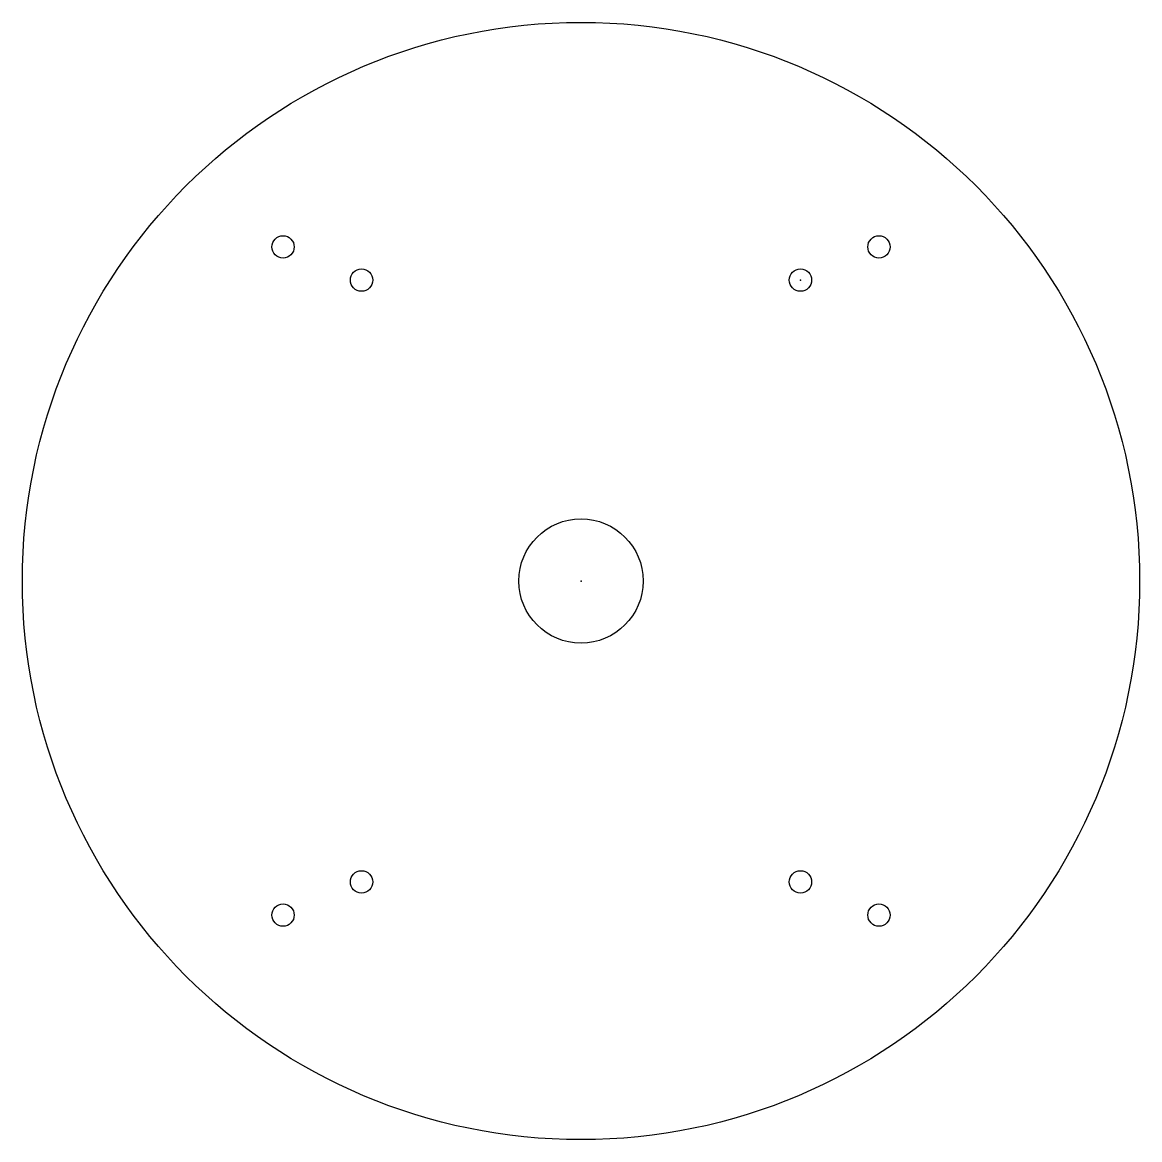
# Model space of a CAD drawing. Header units: millimetres. Extents: x -28 to 123, y -15 to 135.
import ezdxf

# ---------------------------------------------------------------- set-up
doc = ezdxf.new("R2010")
doc.units = ezdxf.units.MM
doc.header["$PDSIZE"] = -1

msp = doc.modelspace()

# ---------------------------------------------------------------- linework, layer by layer
at = {"color": 7, "linetype": 'Continuous', "lineweight": 25}
for centre, radius in [((47.5, 60), 75), ((7.5, 104.85), 1.5), ((87.5, 104.85), 1.5), ((18.04, 100.4), 1.5), ((76.96, 100.4), 1.5), ((47.5, 60), 8.35), ((18.04, 19.6), 1.5), ((76.96, 19.6), 1.5), ((7.5, 15.15), 1.5), ((87.5, 15.15), 1.5)]:
    msp.add_circle(centre, radius, dxfattribs=at)
at = {"color": 7, "linetype": 'Continuous'}
for p in [(76.96, 100.4), (47.5, 60)]:
    msp.add_point(p, dxfattribs=at)

doc.saveas('drawing.dxf')
